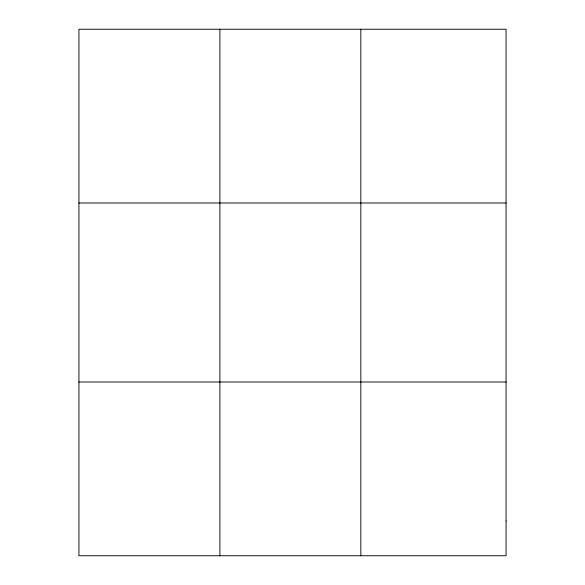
<?xml version="1.0" encoding="UTF-8"?>
<svg xmlns="http://www.w3.org/2000/svg" width="585" height="585" viewBox="0 0 585 585"><rect width="100%" height="100%" fill="white"/><g stroke="black" fill="none" stroke-linecap="round" stroke-linejoin="round"><path stroke-width="0.88" d="M219.887 29.25L219.887 555.75M360.843 29.25L360.843 555.75M78.924 202.995L506.076 202.995M78.924 382.005L506.076 382.005M506.076 521.001L506.076 555.75L78.924 555.75L78.924 29.25L506.076 29.25L506.076 521.001"/></g></svg>
